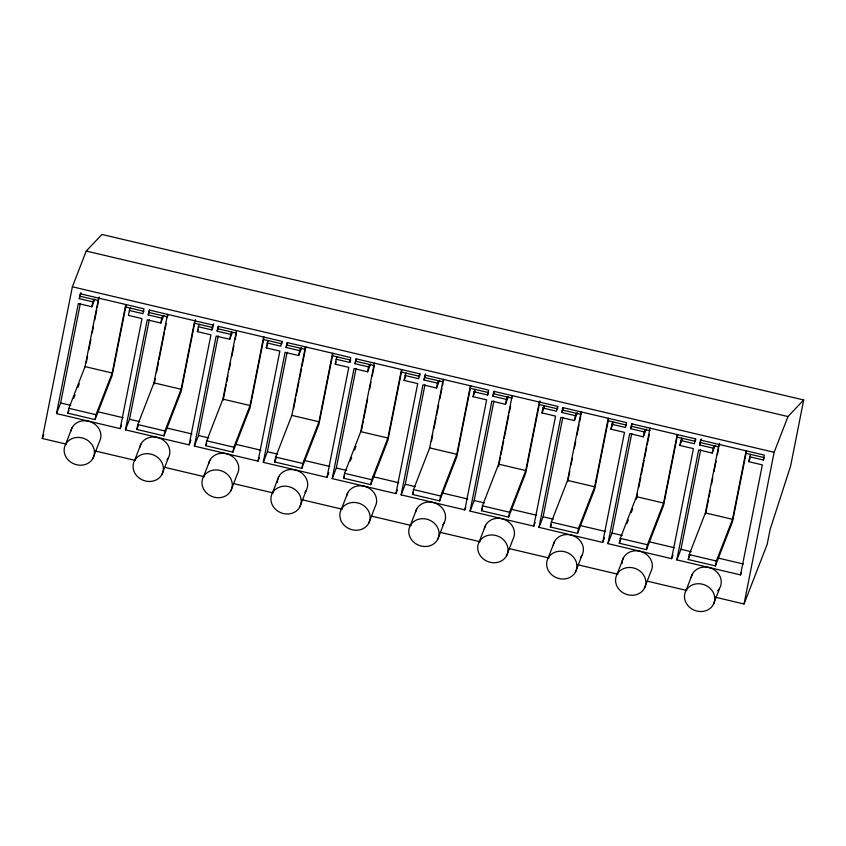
<?xml version="1.0" encoding="UTF-8"?>
<svg xmlns="http://www.w3.org/2000/svg" width="846" height="846" viewBox="0 0 846 846"><rect width="100%" height="100%" fill="white"/><g stroke="black" fill="none" stroke-linecap="round" stroke-linejoin="round"><path stroke-width="1.27" d="M98.823 299.399L99.299 296.978M167.984 314.448L167.508 316.869L149.15 312.544L148.219 314.924L161.787 318.128L162.718 315.738M305.84 346.955L305.364 349.387L286.995 345.052L286.075 347.442L299.643 350.635L300.573 348.256M443.695 379.473L443.219 381.895L424.851 377.57L423.931 379.949L437.498 383.153L438.418 380.763M581.551 411.991L581.075 414.413L562.706 410.077L561.786 412.467L575.354 415.661L576.274 413.282M719.163 445.715L719.639 443.283M66.485 444.182L42.3 438.482L72.375 286.794L86.239 251.051L101.954 234.458L803.7 399.968L790.608 466.03L770.135 529.374L767.153 544.422L744.046 603.991L714.87 597.107M121.57 425.073L120.195 428.605L56.513 413.588L78.329 303.555L91.897 306.76L94.911 298.976M93.79 299.484L92.87 301.863L79.291 298.67L80.264 293.774L143.957 308.801L142.985 313.686L129.417 310.493L128.444 315.378L142.012 318.582L120.195 428.605M79.291 298.67L80.952 292.61M56.513 413.588L60.626 402.982L80.359 303.471M126.213 304.571L112.137 375.518L95.048 419.595L67.902 413.197L68.875 408.301L85.044 366.614L98.633 298.109M91.897 306.76L92.87 301.863M86.281 362.659L87.561 356.198M88.851 349.736L90.892 339.394M92.182 332.933L93.462 326.471M94.741 320L96.793 309.668M97.301 307.077L98.58 300.616L80.222 296.28M95.048 419.595L96.01 414.709L112.19 373.012L125.768 304.507M190.953 440.153L189.123 444.859L125.441 429.842L147.257 319.82L160.825 323.013L163.838 315.23M148.219 314.924L149.192 310.027L212.885 325.054L211.912 329.94L198.345 326.746L197.372 331.643L210.94 334.836L189.123 444.859M149.15 312.544L149.636 310.091M125.441 429.842L129.554 419.235L149.277 319.725M195.384 319.608L181.065 391.783L163.976 435.859L136.83 429.451L137.803 424.565L153.972 382.868L167.561 314.363M160.825 323.013L161.787 318.128M154.184 384.084L155.209 378.913M156.489 372.452L158.54 362.109M159.059 359.529L164.431 332.383M164.949 329.803L166.228 323.331M163.976 435.859L164.938 430.963L181.118 389.266L194.696 320.761M213.076 326.345L213.562 323.891M259.426 457.58L258.051 461.123L194.369 446.096L216.174 336.074L229.752 339.278L232.333 332.605M231.645 332.002L230.715 334.382L217.147 331.177L218.12 326.292L281.803 341.308L280.84 346.204L267.262 343L266.3 347.896L279.867 351.09L258.051 461.123M217.147 331.177L218.554 326.355M194.369 446.096L198.472 435.5L218.205 335.978M264.058 337.089L249.993 408.036L232.893 452.113L205.758 445.715L206.731 440.819L222.9 399.122L236.489 330.617M229.752 339.278L230.715 334.382M223.111 400.338L226.189 384.835M226.696 382.244L227.976 375.783M229.266 369.321L230.546 362.86M231.825 356.399L233.877 346.056M235.156 339.595L236.436 333.134L218.078 328.798M232.893 452.113L233.866 447.217L250.046 405.52L263.624 337.025M282.247 341.372L281.76 343.814L263.582 339.532M328.808 472.66L326.979 477.377L263.286 462.35L285.102 352.327L298.67 355.532L301.694 347.748M286.075 347.442L287.048 342.545L350.73 357.562L349.768 362.458L336.19 359.254L335.228 364.15L348.795 367.354L326.979 477.377M286.995 345.052L287.481 342.609M263.286 462.35L267.399 451.753L287.132 352.232M332.986 353.342L318.921 424.29L301.821 468.367L274.686 461.969L275.659 457.073L291.828 415.375L305.406 346.871M298.67 355.532L299.643 350.635M293.573 408.84L295.624 398.498M296.142 395.917L298.955 381.694M299.473 379.114L301.525 368.771M302.033 366.191L305.11 350.678M301.821 468.367L302.794 463.481L318.963 421.784L332.552 353.279M397.282 490.098L395.907 493.63L332.214 478.614L354.03 368.592L367.598 371.785L370.622 364.002M369.501 364.51L368.57 366.9L355.003 363.695L355.976 358.799L419.658 373.826L418.685 378.712L405.118 375.518L404.145 380.404L417.723 383.608L395.907 493.63M355.003 363.695L356.409 358.863M332.214 478.614L336.327 468.007L356.06 368.496M401.913 369.596L387.849 440.544L370.749 484.631L343.613 478.223L344.586 473.337L360.756 431.64L374.334 363.135M367.598 371.785L368.57 366.9M361.221 431.566L363.272 421.223M363.78 418.633L367.629 399.249M369.681 388.906L370.96 382.445M372.24 375.984L374.292 365.641L355.923 361.316M370.749 484.631L371.722 479.735L387.891 438.038L401.48 369.533M420.102 373.89L419.616 376.333L401.427 372.039M465.744 507.537L464.835 509.884L401.141 494.868L422.958 384.845L436.525 388.039L439.55 380.256M423.931 379.949L424.904 375.053L488.586 390.08L487.613 394.976L474.046 391.772L473.073 396.668L486.651 399.862L464.835 509.884M424.851 377.57L425.58 373.9M401.141 494.868L405.255 484.261L424.988 384.75M470.841 385.85L456.777 456.808L439.677 500.885L412.541 494.476L413.504 489.591L429.683 447.894L443.262 379.389M436.525 388.039L437.498 383.153M431.428 441.358L432.708 434.897M433.987 428.425L436.039 418.093M436.557 415.502L438.609 405.16M439.888 398.699L441.94 388.367M442.447 385.776L442.966 383.196M439.677 500.885L440.65 495.989L456.819 454.291L470.408 385.787M535.127 522.606L533.763 526.149L470.069 511.121L491.886 401.099L505.453 404.303L508.478 396.52M507.346 397.028L506.426 399.407L492.858 396.203L493.821 391.317L557.514 406.334L556.541 411.23L542.973 408.026L542 412.922L555.568 416.126L533.763 526.149M492.858 396.203L494.265 391.381M470.069 511.121L474.183 500.525L493.916 401.004M540.012 400.888L525.704 473.062L508.605 517.139L481.469 510.741L482.432 505.845L498.611 464.147L512.19 395.642M505.453 404.303L506.426 399.407M498.558 466.664L500.356 457.612M500.864 455.032L503.687 440.808M504.195 438.228L508.816 414.963M509.324 412.372L510.603 405.911M508.605 517.139L509.578 512.242L525.747 470.545L539.325 402.051M557.948 406.397L557.472 408.851L539.283 404.557M604.509 537.686L602.69 542.402L538.997 527.375L560.813 417.353L574.381 420.557L577.395 412.774M561.786 412.467L562.749 407.571L626.442 422.588L625.469 427.484L611.901 424.28L610.928 429.176L624.496 432.38L602.69 542.402M562.706 410.077L563.193 407.635M538.997 527.375L543.111 516.779L562.844 417.268M608.697 418.368L594.632 489.316L577.532 533.392L550.386 526.995L551.359 522.098L567.539 480.401L581.117 411.907M574.381 420.557L575.354 415.661M567.74 481.628L569.792 471.285M571.071 464.824L572.361 458.363M574.402 448.02L575.692 441.559M576.972 435.098L579.024 424.755M579.531 422.165L580.811 415.703M577.532 533.392L578.505 528.507L594.675 486.81L608.253 418.305M672.982 555.124L671.608 558.656L607.925 543.64L629.741 433.617L643.309 436.811L646.323 429.028M645.202 429.535L644.282 431.925L630.704 428.721L631.676 423.825L695.37 438.852L694.397 443.738L680.829 440.544L679.856 445.43L693.424 448.634L671.608 558.656M630.704 428.721L632.121 423.888M607.925 543.64L612.039 533.033L631.772 433.522M677.625 434.622L663.55 505.57L646.46 549.657L619.314 543.248L620.287 538.363L636.456 496.665L650.045 428.161M643.309 436.811L644.282 431.925M636.414 499.172L637.44 494.001M638.719 487.539L640.771 477.197M641.279 474.617L644.102 460.393M644.62 457.813L646.661 447.471M647.179 444.89L649.231 434.548M646.46 549.657L647.423 544.761L663.602 503.063L677.181 434.558M695.803 438.915L695.317 441.358L677.138 437.075M741.456 572.562L740.536 574.91L676.853 559.893L698.669 449.871L712.237 453.075L715.251 445.292M714.13 445.8L713.199 448.179L699.631 444.975L700.604 440.079L764.298 455.106L763.325 460.002L749.757 456.798L748.784 461.694L762.352 464.888L740.536 574.91M699.631 444.975L701.281 438.926M676.853 559.893L680.967 549.287L700.689 449.776M746.553 450.876L732.477 521.834L715.388 565.911L688.242 559.513L689.215 554.616L705.384 512.919L718.973 444.414M712.237 453.075L713.199 448.179M705.596 514.135L708.419 499.923M708.927 497.332L710.206 490.87M711.497 484.409L712.776 477.948M714.056 471.486L716.107 461.144M717.387 454.683L718.666 448.221M715.388 565.911L716.351 561.014L732.53 519.317L746.109 450.812M744.046 603.991L774.122 452.303L787.986 416.56L803.7 399.968M42.3 438.482L43.717 434.833M67.902 413.197L68.854 410.754M73.602 398.508L75.03 394.828M77.874 387.489L79.302 383.809M65.565 444.436L72.037 427.759M129.417 310.493L130.337 308.103M93.018 458.204A15.376 13.673 21.2 0 0 78.012 437.414A15.376 13.673 21.2 0 0 66.855 458.352A15.376 13.673 21.2 0 0 93.018 458.204L99.49 441.527A15.376 13.673 21.2 0 0 90.353 421.763A15.376 13.673 21.2 0 0 70.842 431.122M136.83 429.451L138.258 425.781M134.493 460.7L140.965 444.013M198.345 326.746L199.265 324.367M197.372 331.643L198.228 329.411M211.912 329.94L212.832 327.561L194.654 323.278M161.946 474.458A15.376 13.673 21.2 0 0 146.94 453.668A15.376 13.673 21.2 0 0 135.783 474.606A15.376 13.673 21.2 0 0 161.946 474.458L168.417 457.781M205.758 445.715L206.71 443.262M203.421 476.954L209.893 460.277M267.262 343L268.193 340.621M266.3 347.896L267.59 344.555M230.873 490.722A15.376 13.673 21.2 0 0 215.857 469.921A15.376 13.673 21.2 0 0 204.711 490.86A15.376 13.673 21.2 0 0 230.873 490.722L237.345 474.035A15.376 13.673 21.2 0 0 228.209 454.27A15.376 13.673 21.2 0 0 208.687 463.64M274.686 461.969L276.113 458.299M272.349 493.207L278.82 476.531M336.19 359.254L337.12 356.875M335.228 364.15L336.084 361.929M349.768 362.458L350.688 360.079L332.499 355.785M299.801 506.976A15.376 13.673 21.2 0 0 284.785 486.186A15.376 13.673 21.2 0 0 273.628 507.114A15.376 13.673 21.2 0 0 299.801 506.976L306.273 490.299M343.613 478.223L344.565 475.78M350.265 461.081L351.682 457.411M354.537 450.061L355.955 446.392M341.276 509.461L347.738 492.784M405.118 375.518L406.048 373.128M404.145 380.404L405.446 377.073M368.729 523.23A15.376 13.673 21.2 0 0 353.713 502.439A15.376 13.673 21.2 0 0 342.556 523.378A15.376 13.673 21.2 0 0 368.729 523.23L375.201 506.553A15.376 13.673 21.2 0 0 366.064 486.788A15.376 13.673 21.2 0 0 346.543 496.147M412.541 494.476L413.483 492.034M410.204 525.726L416.666 509.038M474.046 391.772L474.976 389.393M473.073 396.668L475.23 391.106M487.613 394.976L488.544 392.586L470.355 388.303M437.657 539.484A15.376 13.673 21.2 0 0 422.64 518.693A15.376 13.673 21.2 0 0 411.484 539.632A15.376 13.673 21.2 0 0 437.657 539.484L444.129 522.807M481.469 510.741L482.41 508.287M479.122 541.979L485.593 525.303M542.973 408.026L543.893 405.646M542 412.922L544.591 406.249M506.585 555.748A15.376 13.673 21.2 0 0 491.568 534.958A15.376 13.673 21.2 0 0 480.412 555.885A15.376 13.673 21.2 0 0 506.585 555.748L513.046 539.071A15.376 13.673 21.2 0 0 503.92 519.307A15.376 13.673 21.2 0 0 484.398 528.665M550.386 526.995L551.338 524.541M548.049 558.233L554.521 541.556M611.901 424.28L612.821 421.9M610.928 429.176L613.086 423.613M575.513 572.002A15.376 13.673 21.2 0 0 560.496 551.211A15.376 13.673 21.2 0 0 549.34 572.139A15.376 13.673 21.2 0 0 575.513 572.002L581.974 555.325M619.314 543.248L620.742 539.579M626.918 523.663L628.345 519.983M631.19 512.644L632.618 508.964M616.977 574.487L623.449 557.81M680.829 440.544L681.749 438.154M679.856 445.43L682.447 438.767M644.43 588.256A15.376 13.673 21.2 0 0 629.424 567.465A15.376 13.673 21.2 0 0 618.267 588.404A15.376 13.673 21.2 0 0 644.43 588.256L650.902 571.579A15.376 13.673 21.2 0 0 640.496 551.402A15.376 13.673 21.2 0 0 622.011 563.573M688.242 559.513L690.146 554.606M685.905 590.751L692.377 574.074M749.757 456.798L750.677 454.418M748.784 461.694L750.074 458.352M763.325 460.002L764.245 457.612L746.066 453.329M713.358 604.52A15.376 13.673 21.2 0 0 698.352 583.719A15.376 13.673 21.2 0 0 687.195 604.657A15.376 13.673 21.2 0 0 713.358 604.52L719.83 587.833A15.376 13.673 21.2 0 0 710.693 568.068A15.376 13.673 21.2 0 0 691.171 577.437M86.239 251.051L787.986 416.56M72.375 286.794L774.122 452.303M125.726 307.013L143.905 311.307M493.778 393.824L512.147 398.159M608.211 420.811L626.389 425.104M631.634 426.342L649.992 430.667M700.562 442.595L718.92 446.921M85.044 366.614L112.19 373.012M153.972 382.868L181.118 389.266M222.9 399.122L250.046 405.52M291.828 415.375L318.963 421.784M360.756 431.64L387.891 438.038M429.683 447.894L456.819 454.291M498.611 464.147L525.747 470.545M567.539 480.401L594.675 486.81M636.456 496.665L663.602 503.063M705.384 512.919L732.53 519.317M60.626 402.982L70.81 405.382M97.565 411.695L123.04 417.702M129.554 419.235L139.738 421.646M166.493 427.949L191.968 433.956M198.472 435.5L208.666 437.9M235.421 444.203L260.896 450.22M267.399 451.753L277.594 454.154M304.338 460.467L329.813 466.474M336.327 468.007L346.522 470.408M373.266 476.721L398.741 482.728M405.255 484.261L415.449 486.672M442.194 492.975L467.669 498.981M474.183 500.525L484.377 502.926M511.121 509.229L536.597 515.246M543.111 516.779L553.295 519.18M580.049 525.493L605.525 531.5M612.039 533.033L622.222 535.433M648.977 541.747L674.452 547.753M680.967 549.287L691.15 551.698M717.905 558L743.38 564.007M68.875 408.301L96.01 414.709M137.803 424.565L164.938 430.963M206.731 440.819L233.866 447.217M275.659 457.073L302.794 463.481M344.586 473.337L371.722 479.735M413.504 489.591L440.65 495.989M482.432 505.845L509.578 512.242M551.359 522.098L578.505 528.507M620.287 538.363L647.423 544.761M689.215 554.616L716.351 561.014M95.799 451.098L135.413 460.436M164.727 467.352L204.341 476.7M233.655 483.605L273.269 492.954M301.303 499.563L342.196 509.207M371.5 516.123L411.124 525.461M440.428 532.377L480.052 541.726M509.355 548.631L548.98 557.979M577.014 564.589L617.897 574.233M647.211 581.149L686.825 590.497M139.759 447.375A15.376 13.673 21.2 0 1 160.529 438.524A15.376 13.673 21.2 0 1 167.085 459.78M277.382 482.283A15.376 13.673 21.2 0 1 297.136 470.535A15.376 13.673 21.2 0 1 304.941 492.298M415.471 512.401A15.376 13.673 21.2 0 1 436.229 503.55A15.376 13.673 21.2 0 1 442.796 524.806M553.326 544.919A15.376 13.673 21.2 0 1 574.085 536.068A15.376 13.673 21.2 0 1 580.652 557.324M719.216 588.858A15.376 13.673 21.2 0 1 717.694 590.73"/></g></svg>
